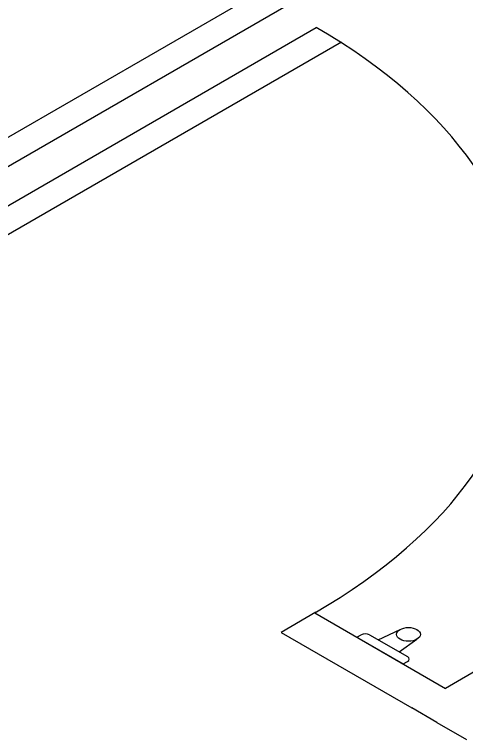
# Model space of a CAD drawing. Header units: millimetres. Extents: x 474.7 to 528.3, y 13.1 to 23.5.
# Drawn here: x 485.12 to 485.499, y 15.648 to 16.256 of the extents above; entities that cross this region are included whole.
import ezdxf

# ---------------------------------------------------------------- set-up
doc = ezdxf.new("R2010")
doc.units = ezdxf.units.MM
doc.header["$LTSCALE"] = 2.5
doc.layers.add('I-ARQ', color=8, linetype='Continuous')

msp = doc.modelspace()

# ---------------------------------------------------------------- linework, layer by layer
at = {"layer": 'I-ARQ', "extrusion": (0, 0.816497, 0.57735)}
for p, q in [((485.861, 16.58359, 8.45457), (484.89802, 16.02762, 9.24084)), ((485.88221, 16.57134, 8.47189), (484.91923, 16.01537, 9.25816)), ((484.94752, 15.99904, 9.28126), (485.37309, 16.24475, 8.93377)), ((486.44436, 16.24679, 8.93089), (485.48138, 15.69081, 9.71715)), ((485.39431, 16.2325, 8.95109), (484.96873, 15.98679, 9.29858)), ((485.37276, 15.75466, 9.62687), (485.3435, 15.73776, 9.65076)), ((485.37178, 15.75409, 9.62767), (485.48138, 15.69081, 9.71715)), ((485.42492, 15.73158, 9.6595), (485.4433, 15.74012, 9.64742)), ((485.3435, 15.73776, 9.65076), (485.4531, 15.67448, 9.74025)), ((485.4072, 15.73364, 9.65658), (485.41073, 15.73569, 9.65369)), ((485.4072, 15.73364, 9.65658), (485.44597, 15.71126, 9.68824)), ((485.4178, 15.73569, 9.65369), (485.44951, 15.71738, 9.67958)), ((485.44263, 15.72135, 9.67397), (485.45744, 15.73196, 9.65896)), ((485.44597, 15.71126, 9.68824), (485.44951, 15.7133, 9.68535)), ((485.47431, 15.66223, 9.75757), (485.4531, 15.67448, 9.74025)), ((485.47431, 15.66223, 9.75757), (485.49906, 15.64795, 9.77778))]:
    msp.add_line(p, q, dxfattribs=at)
msp.add_circle((-485.45037, -1.20341, 18.4217), 0.01, dxfattribs=at)
for centre, radius, start, end in [((-484.94659, -1.66025, 18.4217), 0.60159, 134.97416, 224.84895), ((-485.41427, -1.19926, 18.4217), 0.005, 225, 315), ((-485.44597, -1.16756, 18.4217), 0.005, 135, 225)]:
    msp.add_arc(centre, radius, start, end, dxfattribs=at)

doc.saveas('drawing.dxf')
